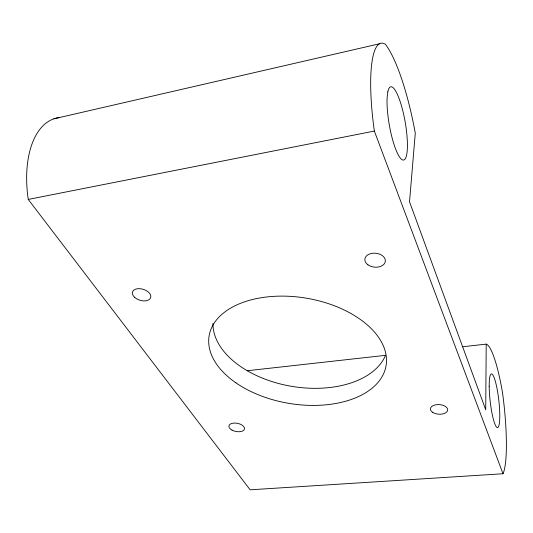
<?xml version="1.0" encoding="UTF-8"?>
<svg xmlns="http://www.w3.org/2000/svg" width="533" height="533" viewBox="0 0 533 533"><rect width="100%" height="100%" fill="white"/><g stroke="black" fill="none" stroke-linecap="round" stroke-linejoin="round"><path stroke-width="0.8" d="M462.231 346.796L486.209 344.125L485.723 409.77L409.524 201.807L415.28 133.137A106.587 23.878 80.3 0 0 385.399 44.259A98.738 21.626 80.3 0 0 374.353 131.065L503.012 473.75L250.137 489.807L28.242 199.429A86.759 46.804 76.5 0 1 59.723 117.546M53.813 118.826L379.689 43.739M28.242 199.429L374.353 131.065M247.265 370.735L385.339 355.358M385.552 355.304A88.365 53.82 9.6 0 1 289.452 385.945A88.365 53.82 9.6 0 1 212.967 323.464M486.209 344.125A77.158 12.592 83.7 0 1 502.492 392.561A72.755 11.899 83.5 0 1 503.012 473.75M387.824 91.816L387.111 97.912A37.19 8.068 80.1 0 0 400.263 158.015A37.19 8.068 80.1 0 0 404.747 119.705A37.19 8.068 80.1 0 0 387.824 91.816M235.959 382.867A89.717 53.313 9.6 0 0 383.9 373.027A89.717 53.313 9.6 0 0 272.909 296.408A89.717 53.313 9.6 0 0 235.959 382.867M489.201 386.258A26.99 4.344 83.5 0 0 497.256 427.553A26.99 4.344 83.5 0 0 497.016 388.49A26.99 4.344 83.5 0 0 489.201 386.258M134.782 297.474A9.501 5.723 17 0 0 150.406 298.227A9.501 5.723 17 0 0 139.613 288.666A9.501 5.723 17 0 0 134.782 297.474M367.99 264.848A10.307 6.982 5.9 0 0 385.079 262.423A10.307 6.982 5.9 0 0 372.241 253.308A10.307 6.982 5.9 0 0 367.99 264.848M432.769 412.409A8.661 4.81 3.9 0 0 447.354 411.17A8.661 4.81 3.9 0 0 437.08 404.62A8.661 4.81 3.9 0 0 432.769 412.409M231.988 430.091A7.928 4.151 11.2 0 0 244.46 429.032A7.928 4.151 11.2 0 0 233.661 423.095A7.928 4.151 11.2 0 0 231.988 430.091"/></g></svg>
